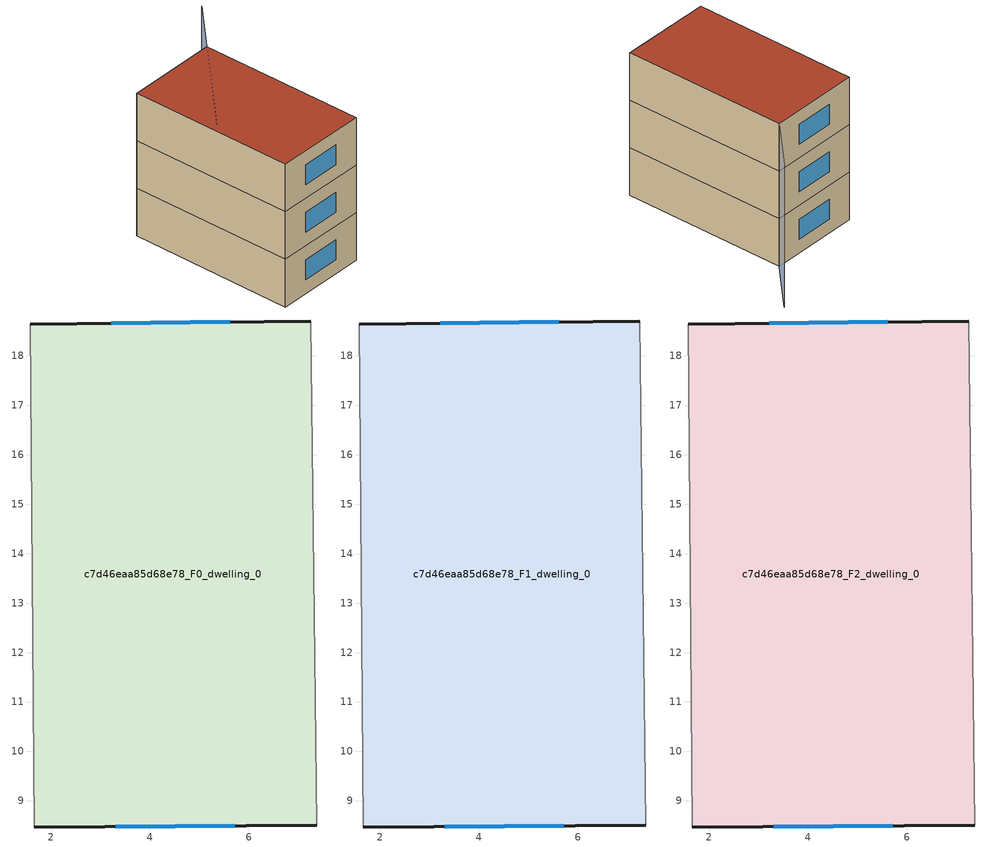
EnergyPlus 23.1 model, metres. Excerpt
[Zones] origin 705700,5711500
c7d46eaa85d68e78_F0_dwelling_0
 floor ground (EU_floor_Construction): 7.26,18.71 7.37,8.5 1.66,8.47 1.58,18.64 z0
 wall outside (EU_wall_Construction): 1.66,8.47 7.37,8.5 / 7.26,18.71 1.58,18.64 z0:3
 wall adiabatic (EU_wall_Construction): 7.37,8.5 7.26,18.71 / 1.58,18.64 1.66,8.47 z0:3
 window (EU_Window_Construction): 3.31,8.48 5.72,8.49 / 5.62,18.69 3.22,18.66 z0.87:2.13
c7d46eaa85d68e78_F1_dwelling_0
 floor to c7d46eaa85d68e78_F0_dwelling_0 (EU_floor_Construction): 7.25,18.71 7.37,8.5 1.66,8.47 1.58,18.64 z3
 wall outside (EU_wall_Construction): 1.66,8.47 7.37,8.5 / 7.26,18.71 1.58,18.64 z3:6
 wall adiabatic (EU_wall_Construction): 7.37,8.5 7.26,18.71 / 1.58,18.64 1.66,8.47 z3:6
 window (EU_Window_Construction): 3.31,8.48 5.72,8.49 / 5.62,18.69 3.22,18.66 z3.87:5.13
c7d46eaa85d68e78_F2_dwelling_0
 floor to c7d46eaa85d68e78_F1_dwelling_0 (EU_floor_Construction): 7.25,18.71 7.37,8.5 1.66,8.47 1.58,18.64 z6
 wall outside (EU_wall_Construction): 1.66,8.47 7.37,8.5 / 7.26,18.71 1.58,18.64 z6:9
 wall adiabatic (EU_wall_Construction): 7.37,8.5 7.26,18.71 / 1.58,18.64 1.66,8.47 z6:9
 window (EU_Window_Construction): 3.31,8.48 5.72,8.49 / 5.62,18.69 3.22,18.66 z6.87:8.13
 roof outside (EU_roof_Construction): 7.37,8.5 7.26,18.71 1.58,18.64 1.66,8.47 z9
shading: 1.58,18.65 1.66,8.47 / 2.11,13.6 9.93,21.37 z0:9
[Building]
EU S2 Campaign: North Axis=0; Terrain=City; Solar Distribution=FullExterior
[Site:Location]
London: Latitude=51.5; Longitude=-0.5; Time Zone=0; Elevation=25
[SizingPeriod:WeatherFileDays]
AnnualSizingPeriod: Begin Month=1; Begin Day of Month=1; End Month=12; End Day of Month=31; Day of Week for Start Day=Monday; Use Weather File Daylight Saving Period=No; Use Weather File Rain and Snow Indicators=No
[MATERIAL]
EU_InternalMass_Material: Roughness=MediumRough; Thickness=0.1; Conductivity=1; Density=1800; Specific Heat=900; Thermal Absorptance=0.9; Solar Absorptance=0.7; Visible Absorptance=0.7
[MATERIAL:NOMASS] Roughness=MediumRough; Thermal Absorptance=0.9; Solar Absorptance=0.7; Visible Absorptance=0.7
Name | Thermal Resistance
EU_wall_NoMass | 0.724719
EU_roof_NoMass | 2.98947
EU_floor_NoMass | 2.39157
[WINDOWMATERIAL:SIMPLEGLAZINGSYSTEM]
EU_Window_SimpleGlazing: UFactor=2.63425; Solar Heat Gain Coefficient=0.76; Visible Transmittance=0.76
[CONSTRUCTION]
EU_wall_Construction: EU_wall_NoMass
EU_roof_Construction: EU_roof_NoMass
EU_floor_Construction: EU_floor_NoMass
EU_Window_Construction: EU_Window_SimpleGlazing
EU_InternalMass_Construction: EU_InternalMass_Material
[ZONE] Type=1; Multiplier=1; Ceiling Height=autocalculate; Floor Area=autocalculate; Part of Total Floor Area=Yes
Name | Volume
c7d46eaa85d68e78_F0_dwelling_0 | 174.034
c7d46eaa85d68e78_F1_dwelling_0; c7d46eaa85d68e78_F2_dwelling_0 | 174.035
[INTERNALMASS] Construction=EU_InternalMass_Construction; Surface Area=58.0117
Name | Zone or ZoneList
c7d46eaa85d68e78_F0_dwelling_0_EU_InternalMass | c7d46eaa85d68e78_F0_dwelling_0
c7d46eaa85d68e78_F1_dwelling_0_EU_InternalMass | c7d46eaa85d68e78_F1_dwelling_0
c7d46eaa85d68e78_F2_dwelling_0_EU_InternalMass | c7d46eaa85d68e78_F2_dwelling_0
[OTHEREQUIPMENT] Fuel Type=Electricity; Design Level Calculation Method=Watts/Area; Power per Zone Floor Area=1; Fraction Latent=0; Fraction Radiant=0; Fraction Lost=0; Carbon Dioxide Generation Rate=0; EndUse Subcategory=EU_Step8_InternalGains
Name | Zone or ZoneList or Space or SpaceList | Schedule
EU_Step8_InternalGain_c7d46eaa85d68e78_F0_dwelling_0_f000 | c7d46eaa85d68e78_F0_dwelling_0 | EU_Step8_GainSchedule_c7d46eaa85d68e78_F0_dwelling_0_f000
EU_Step8_InternalGain_c7d46eaa85d68e78_F1_dwelling_0_f000 | c7d46eaa85d68e78_F1_dwelling_0 | EU_Step8_GainSchedule_c7d46eaa85d68e78_F1_dwelling_0_f000
EU_Step8_InternalGain_c7d46eaa85d68e78_F2_dwelling_0_f000 | c7d46eaa85d68e78_F2_dwelling_0 | EU_Step8_GainSchedule_c7d46eaa85d68e78_F2_dwelling_0_f000
[ZONEVENTILATION:DESIGNFLOWRATE] Schedule=EU_AlwaysOn; Design Flow Rate Calculation Method=AirChanges/Hour; Air Changes per Hour=0.418135; Ventilation Type=Natural; Fan Pressure Rise=0; Fan Total Efficiency=1; Constant Term Coefficient=1; Temperature Term Coefficient=0; Velocity Term Coefficient=0; Velocity Squared Term Coefficient=0; Minimum Indoor Temperature=-100; Maximum Indoor Temperature=100; Delta Temperature=-100; Minimum Outdoor Temperature=-100; Maximum Outdoor Temperature=100; Maximum Wind Speed=40
Name | Zone or ZoneList or Space or SpaceList
EU_ConstantAir_c7d46eaa85d68e78_F0_dwelling_0 | c7d46eaa85d68e78_F0_dwelling_0
EU_ConstantAir_c7d46eaa85d68e78_F1_dwelling_0 | c7d46eaa85d68e78_F1_dwelling_0
EU_ConstantAir_c7d46eaa85d68e78_F2_dwelling_0 | c7d46eaa85d68e78_F2_dwelling_0
[HVACTEMPLATE:THERMOSTAT] Constant Heating Setpoint=20; Constant Cooling Setpoint=50
EU_HeatOnly_c7d46eaa85d68e78_F0_dwelling_0; EU_HeatOnly_c7d46eaa85d68e78_F1_dwelling_0; EU_HeatOnly_c7d46eaa85d68e78_F2_dwelling_0
[HVACTEMPLATE:ZONE:IDEALLOADSAIRSYSTEM] System Availability Schedule=EU_AlwaysOn; Maximum Heating Supply Air Temperature=50; Minimum Cooling Supply Air Temperature=13; Maximum Heating Supply Air Humidity Ratio=0.0156; Minimum Cooling Supply Air Humidity Ratio=0.0077; Heating Limit=NoLimit; Cooling Limit=NoLimit; Heating Availability Schedule=EU_AlwaysOn; Cooling Availability Schedule=EU_CoolingOff; Dehumidification Control Type=ConstantSensibleHeatRatio; Cooling Sensible Heat Ratio=0.7; Dehumidification Setpoint=60; Humidification Control Type=None; Humidification Setpoint=30; Outdoor Air Method=None; Outdoor Air Flow Rate per Person=0.00944; Outdoor Air Flow Rate per Zone Floor Area=0; Outdoor Air Flow Rate per Zone=0; Demand Controlled Ventilation Type=None; Outdoor Air Economizer Type=NoEconomizer; Heat Recovery Type=None; Sensible Heat Recovery Effectiveness=0.7; Latent Heat Recovery Effectiveness=0.65
Name | Template Thermostat
c7d46eaa85d68e78_F0_dwelling_0 | EU_HeatOnly_c7d46eaa85d68e78_F0_dwelling_0
c7d46eaa85d68e78_F1_dwelling_0 | EU_HeatOnly_c7d46eaa85d68e78_F1_dwelling_0
c7d46eaa85d68e78_F2_dwelling_0 | EU_HeatOnly_c7d46eaa85d68e78_F2_dwelling_0
[SIZING:ZONE] Zone Cooling Design Supply Air Temperature Input Method=SupplyAirTemperature; Zone Cooling Design Supply Air Temperature=13; Zone Heating Design Supply Air Temperature Input Method=SupplyAirTemperature; Zone Heating Design Supply Air Temperature=50; Zone Cooling Design Supply Air Humidity Ratio=0.008; Zone Heating Design Supply Air Humidity Ratio=0.008; Cooling Design Air Flow Method=DesignDay; Cooling Design Air Flow Rate=0; Cooling Minimum Air Flow per Zone Floor Area=0.000762; Cooling Minimum Air Flow=0; Cooling Minimum Air Flow Fraction=0.2; Heating Design Air Flow Method=DesignDay; Heating Design Air Flow Rate=0; Heating Maximum Air Flow per Zone Floor Area=0.002032; Heating Maximum Air Flow=0.141576; Heating Maximum Air Flow Fraction=0.3; Account for Dedicated Outdoor Air System=No; Dedicated Outdoor Air System Control Strategy=NeutralSupplyAir; Dedicated Outdoor Air Low Setpoint Temperature for Design=autosize; Dedicated Outdoor Air High Setpoint Temperature for Design=autosize; Zone Load Sizing Method=Sensible Load Only No Latent Load; Zone Latent Cooling Design Supply Air Humidity Ratio Input Method=HumidityRatioDifference; Zone Cooling Design Supply Air Humidity Ratio Difference=0.005; Zone Latent Heating Design Supply Air Humidity Ratio Input Method=HumidityRatioDifference; Zone Humidification Design Supply Air Humidity Ratio Difference=0.005
c7d46eaa85d68e78_F0_dwelling_0; c7d46eaa85d68e78_F1_dwelling_0; c7d46eaa85d68e78_F2_dwelling_0
[SCHEDULE:CONSTANT]
Name | Hourly Value
EU_AlwaysOn | 1
EU_CoolingOff | 0
[SCHEDULE:FILE] Column Number=1; Rows to Skip at Top=0; Number of Hours of Data=8760; Column Separator=Comma; Interpolate to Timestep=No; Minutes per Item=60; Adjust Schedule for Daylight Savings=Yes
Name | File
EU_Step8_GainSchedule_c7d46eaa85d68e78_F0_dwelling_0_f000 | ../../schedules/c7d46eaa85d68e78/c7d46eaa85d68e78_F0_dwelling_0_f000_gain.csv
EU_Step8_GainSchedule_c7d46eaa85d68e78_F1_dwelling_0_f000 | ../../schedules/c7d46eaa85d68e78/c7d46eaa85d68e78_F1_dwelling_0_f000_gain.csv
EU_Step8_GainSchedule_c7d46eaa85d68e78_F2_dwelling_0_f000 | ../../schedules/c7d46eaa85d68e78/c7d46eaa85d68e78_F2_dwelling_0_f000_gain.csv
